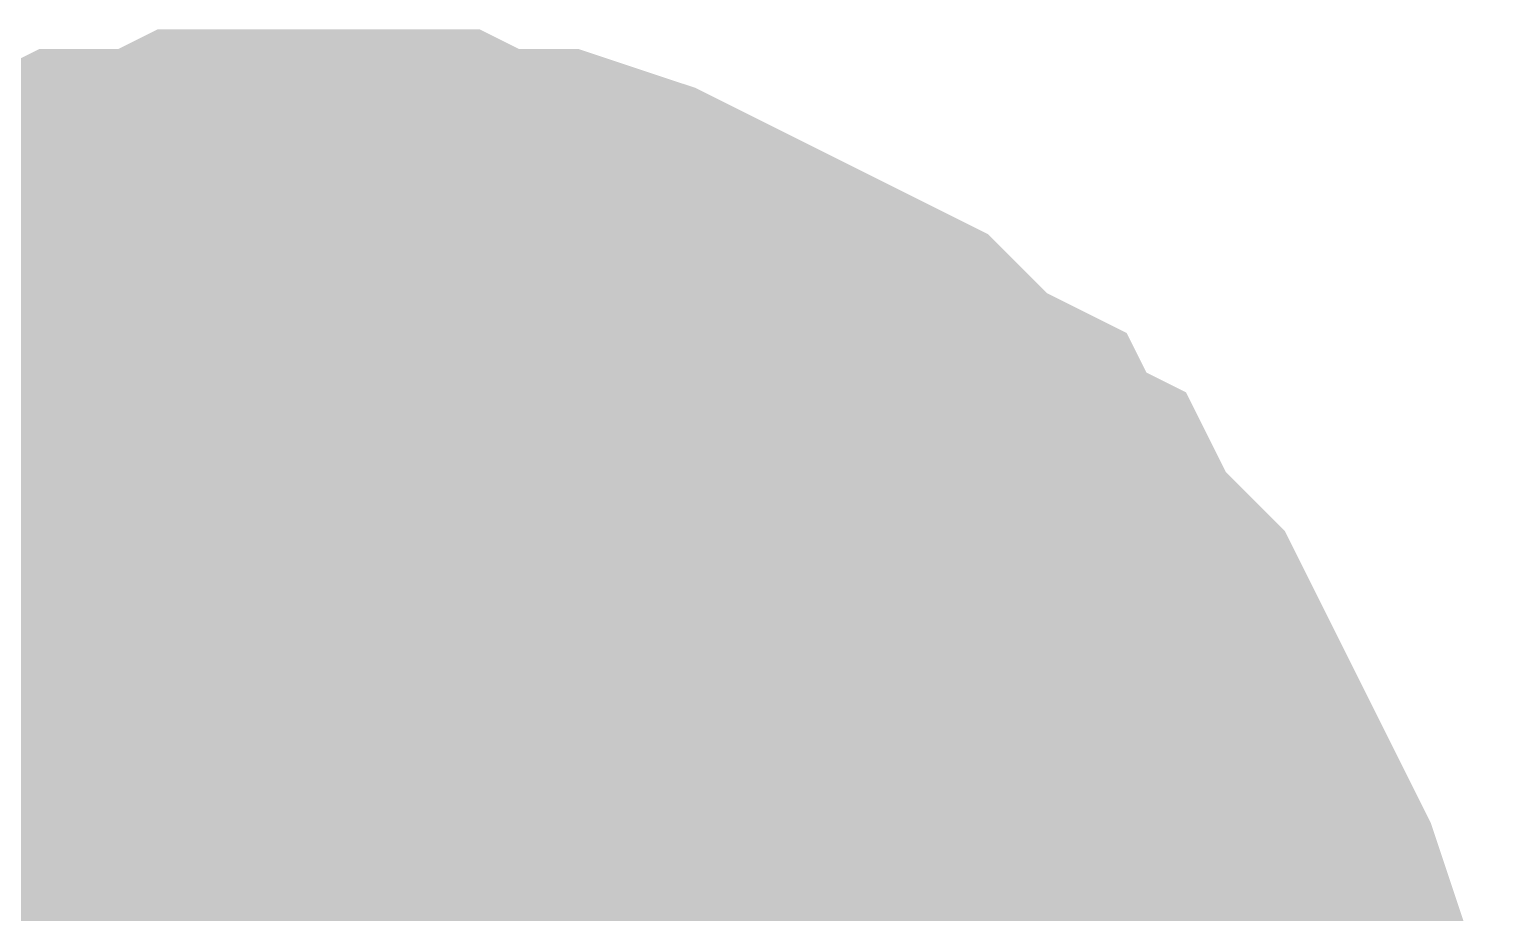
# Model space of a CAD drawing. Header units: inches. Extents: x 0 to 594, y 0 to 420.
# Drawn here: x 137.338 to 138.168, y 185.156 to 185.658 of the extents above; entities that cross this region are included whole.
import ezdxf

# ---------------------------------------------------------------- set-up
doc = ezdxf.new("R2010")
doc.units = ezdxf.units.IN
doc.layers.add('Sheet', color=255, linetype='Continuous')

msp = doc.modelspace()

# ---------------------------------------------------------------- linework, layer by layer
at = {"layer": 'Sheet'}
for points in [[(137.17772, 185.38503, 0.29972, 0.29972, 0), (137.20011, 185.40742, 0.29972, 0.29972, 0), (137.22251, 185.41862, 0.29972, 0.29972, 0), (137.24491, 185.42982, 0.29972, 0.29972, 0), (137.25611, 185.44102, 0.29972, 0.29972, 0), (137.27851, 185.45222, 0.29972, 0.29972, 0), (137.30091, 185.46342, 0.29972, 0.29972, 0), (137.3233, 185.47462, 0.29972, 0.29972, 0), (137.3569, 185.48582, 0.29972, 0.29972, 0), (137.3793, 185.49701, 0.29972, 0.29972, 0), (137.4017, 185.49701, 0.29972, 0.29972, 0), (137.4241, 185.49701, 0.29972, 0.29972, 0), (137.44649, 185.50821, 0.29972, 0.29972, 0), (137.48009, 185.50821, 0.29972, 0.29972, 0), (137.50249, 185.50821, 0.29972, 0.29972, 0)], [(137.17772, 185.38503, 0.29972, 0.29972, 0), (137.20011, 185.40742, 0.29972, 0.29972, 0), (137.22251, 185.41862, 0.29972, 0.29972, 0), (137.24491, 185.42982, 0.29972, 0.29972, 0), (137.25611, 185.44102, 0.29972, 0.29972, 0), (137.27851, 185.45222, 0.29972, 0.29972, 0), (137.30091, 185.46342, 0.29972, 0.29972, 0), (137.3233, 185.47462, 0.29972, 0.29972, 0), (137.3569, 185.48582, 0.29972, 0.29972, 0), (137.3793, 185.49701, 0.29972, 0.29972, 0), (137.4017, 185.49701, 0.29972, 0.29972, 0), (137.4241, 185.49701, 0.29972, 0.29972, 0), (137.44649, 185.50821, 0.29972, 0.29972, 0), (137.48009, 185.50821, 0.29972, 0.29972, 0), (137.50249, 185.50821, 0.29972, 0.29972, 0)], [(137.17772, 185.38503, 0.29972, 0.29972, 0), (137.20011, 185.40742, 0.29972, 0.29972, 0), (137.22251, 185.41862, 0.29972, 0.29972, 0), (137.24491, 185.42982, 0.29972, 0.29972, 0), (137.25611, 185.44102, 0.29972, 0.29972, 0), (137.27851, 185.45222, 0.29972, 0.29972, 0), (137.30091, 185.46342, 0.29972, 0.29972, 0), (137.3233, 185.47462, 0.29972, 0.29972, 0), (137.3569, 185.48582, 0.29972, 0.29972, 0), (137.3793, 185.49701, 0.29972, 0.29972, 0), (137.4017, 185.49701, 0.29972, 0.29972, 0), (137.4241, 185.49701, 0.29972, 0.29972, 0), (137.44649, 185.50821, 0.29972, 0.29972, 0), (137.48009, 185.50821, 0.29972, 0.29972, 0), (137.50249, 185.50821, 0.29972, 0.29972, 0)], [(137.17772, 185.38503, 0.29972, 0.29972, 0), (137.20011, 185.40742, 0.29972, 0.29972, 0), (137.22251, 185.41862, 0.29972, 0.29972, 0), (137.24491, 185.42982, 0.29972, 0.29972, 0), (137.25611, 185.44102, 0.29972, 0.29972, 0), (137.27851, 185.45222, 0.29972, 0.29972, 0), (137.30091, 185.46342, 0.29972, 0.29972, 0), (137.3233, 185.47462, 0.29972, 0.29972, 0), (137.3569, 185.48582, 0.29972, 0.29972, 0), (137.3793, 185.49701, 0.29972, 0.29972, 0), (137.4017, 185.49701, 0.29972, 0.29972, 0), (137.4241, 185.49701, 0.29972, 0.29972, 0), (137.44649, 185.50821, 0.29972, 0.29972, 0), (137.48009, 185.50821, 0.29972, 0.29972, 0), (137.50249, 185.50821, 0.29972, 0.29972, 0)], [(137.17772, 185.38503, 0.29972, 0.29972, 0), (137.20011, 185.40742, 0.29972, 0.29972, 0), (137.22251, 185.41862, 0.29972, 0.29972, 0), (137.24491, 185.42982, 0.29972, 0.29972, 0), (137.25611, 185.44102, 0.29972, 0.29972, 0), (137.27851, 185.45222, 0.29972, 0.29972, 0), (137.30091, 185.46342, 0.29972, 0.29972, 0), (137.3233, 185.47462, 0.29972, 0.29972, 0), (137.3569, 185.48582, 0.29972, 0.29972, 0), (137.3793, 185.49701, 0.29972, 0.29972, 0), (137.4017, 185.49701, 0.29972, 0.29972, 0), (137.4241, 185.49701, 0.29972, 0.29972, 0), (137.44649, 185.50821, 0.29972, 0.29972, 0), (137.48009, 185.50821, 0.29972, 0.29972, 0), (137.50249, 185.50821, 0.29972, 0.29972, 0)], [(137.50249, 185.50821, 0.29972, 0.29972, 0), (137.50249, 185.50821, 0.29972, 0.29972, 0)], [(137.50249, 185.50821, 0.29972, 0.29972, 0), (137.52489, 185.50821, 0.29972, 0.29972, 0), (137.55848, 185.50821, 0.29972, 0.29972, 0), (137.58088, 185.49701, 0.29972, 0.29972, 0), (137.60328, 185.49701, 0.29972, 0.29972, 0), (137.62568, 185.49701, 0.29972, 0.29972, 0), (137.65928, 185.48582, 0.29972, 0.29972, 0), (137.68167, 185.47462, 0.29972, 0.29972, 0), (137.70407, 185.46342, 0.29972, 0.29972, 0), (137.72647, 185.45222, 0.29972, 0.29972, 0), (137.74887, 185.44102, 0.29972, 0.29972, 0), (137.77127, 185.42982, 0.29972, 0.29972, 0), (137.79367, 185.41862, 0.29972, 0.29972, 0), (137.80486, 185.40742, 0.29972, 0.29972, 0), (137.82726, 185.38503, 0.29972, 0.29972, 0), (137.84966, 185.37383, 0.29972, 0.29972, 0), (137.86086, 185.35143, 0.29972, 0.29972, 0), (137.88326, 185.34023, 0.29972, 0.29972, 0), (137.89446, 185.31783, 0.29972, 0.29972, 0), (137.91686, 185.29544, 0.29972, 0.29972, 0), (137.92805, 185.28424, 0.29972, 0.29972, 0), (137.93925, 185.26184, 0.29972, 0.29972, 0), (137.95045, 185.23944, 0.29972, 0.29972, 0), (137.96165, 185.21704, 0.29972, 0.29972, 0), (137.97285, 185.19465, 0.29972, 0.29972, 0), (137.98405, 185.17225, 0.29972, 0.29972, 0), (137.99525, 185.14985, 0.29972, 0.29972, 0), (138.00645, 185.11625, 0.29972, 0.29972, 0), (138.00645, 185.09386, 0.29972, 0.29972, 0), (138.00645, 185.07146, 0.29972, 0.29972, 0), (138.01765, 185.04906, 0.29972, 0.29972, 0), (138.01765, 185.01547, 0.29972, 0.29972, 0), (138.01765, 184.99307, 0.29972, 0.29972, 0)], [(137.50249, 185.50821, 0.29972, 0.29972, 0), (137.50249, 185.50821, 0.29972, 0.29972, 0)], [(137.50249, 185.50821, 0.29972, 0.29972, 0), (137.52489, 185.50821, 0.29972, 0.29972, 0), (137.55848, 185.50821, 0.29972, 0.29972, 0), (137.58088, 185.49701, 0.29972, 0.29972, 0), (137.60328, 185.49701, 0.29972, 0.29972, 0), (137.62568, 185.49701, 0.29972, 0.29972, 0), (137.65928, 185.48582, 0.29972, 0.29972, 0), (137.68167, 185.47462, 0.29972, 0.29972, 0), (137.70407, 185.46342, 0.29972, 0.29972, 0), (137.72647, 185.45222, 0.29972, 0.29972, 0), (137.74887, 185.44102, 0.29972, 0.29972, 0), (137.77127, 185.42982, 0.29972, 0.29972, 0), (137.79367, 185.41862, 0.29972, 0.29972, 0), (137.80486, 185.40742, 0.29972, 0.29972, 0), (137.82726, 185.38503, 0.29972, 0.29972, 0), (137.84966, 185.37383, 0.29972, 0.29972, 0), (137.86086, 185.35143, 0.29972, 0.29972, 0), (137.88326, 185.34023, 0.29972, 0.29972, 0), (137.89446, 185.31783, 0.29972, 0.29972, 0), (137.91686, 185.29544, 0.29972, 0.29972, 0), (137.92805, 185.28424, 0.29972, 0.29972, 0), (137.93925, 185.26184, 0.29972, 0.29972, 0), (137.95045, 185.23944, 0.29972, 0.29972, 0), (137.96165, 185.21704, 0.29972, 0.29972, 0), (137.97285, 185.19465, 0.29972, 0.29972, 0), (137.98405, 185.17225, 0.29972, 0.29972, 0), (137.99525, 185.14985, 0.29972, 0.29972, 0), (138.00645, 185.11625, 0.29972, 0.29972, 0), (138.00645, 185.09386, 0.29972, 0.29972, 0), (138.00645, 185.07146, 0.29972, 0.29972, 0), (138.01765, 185.04906, 0.29972, 0.29972, 0), (138.01765, 185.01547, 0.29972, 0.29972, 0), (138.01765, 184.99307, 0.29972, 0.29972, 0)], [(137.50249, 185.50821, 0.29972, 0.29972, 0), (137.50249, 185.50821, 0.29972, 0.29972, 0)], [(137.50249, 185.50821, 0.29972, 0.29972, 0), (137.52489, 185.50821, 0.29972, 0.29972, 0), (137.55848, 185.50821, 0.29972, 0.29972, 0), (137.58088, 185.49701, 0.29972, 0.29972, 0), (137.60328, 185.49701, 0.29972, 0.29972, 0), (137.62568, 185.49701, 0.29972, 0.29972, 0), (137.65928, 185.48582, 0.29972, 0.29972, 0), (137.68167, 185.47462, 0.29972, 0.29972, 0), (137.70407, 185.46342, 0.29972, 0.29972, 0), (137.72647, 185.45222, 0.29972, 0.29972, 0), (137.74887, 185.44102, 0.29972, 0.29972, 0), (137.77127, 185.42982, 0.29972, 0.29972, 0), (137.79367, 185.41862, 0.29972, 0.29972, 0), (137.80486, 185.40742, 0.29972, 0.29972, 0), (137.82726, 185.38503, 0.29972, 0.29972, 0), (137.84966, 185.37383, 0.29972, 0.29972, 0), (137.86086, 185.35143, 0.29972, 0.29972, 0), (137.88326, 185.34023, 0.29972, 0.29972, 0), (137.89446, 185.31783, 0.29972, 0.29972, 0), (137.91686, 185.29544, 0.29972, 0.29972, 0), (137.92805, 185.28424, 0.29972, 0.29972, 0), (137.93925, 185.26184, 0.29972, 0.29972, 0), (137.95045, 185.23944, 0.29972, 0.29972, 0), (137.96165, 185.21704, 0.29972, 0.29972, 0), (137.97285, 185.19465, 0.29972, 0.29972, 0), (137.98405, 185.17225, 0.29972, 0.29972, 0), (137.99525, 185.14985, 0.29972, 0.29972, 0), (138.00645, 185.11625, 0.29972, 0.29972, 0), (138.00645, 185.09386, 0.29972, 0.29972, 0), (138.00645, 185.07146, 0.29972, 0.29972, 0), (138.01765, 185.04906, 0.29972, 0.29972, 0), (138.01765, 185.01547, 0.29972, 0.29972, 0), (138.01765, 184.99307, 0.29972, 0.29972, 0)], [(137.50249, 185.50821, 0.29972, 0.29972, 0), (137.50249, 185.50821, 0.29972, 0.29972, 0)], [(137.50249, 185.50821, 0.29972, 0.29972, 0), (137.52489, 185.50821, 0.29972, 0.29972, 0), (137.55848, 185.50821, 0.29972, 0.29972, 0), (137.58088, 185.49701, 0.29972, 0.29972, 0), (137.60328, 185.49701, 0.29972, 0.29972, 0), (137.62568, 185.49701, 0.29972, 0.29972, 0), (137.65928, 185.48582, 0.29972, 0.29972, 0), (137.68167, 185.47462, 0.29972, 0.29972, 0), (137.70407, 185.46342, 0.29972, 0.29972, 0), (137.72647, 185.45222, 0.29972, 0.29972, 0), (137.74887, 185.44102, 0.29972, 0.29972, 0), (137.77127, 185.42982, 0.29972, 0.29972, 0), (137.79367, 185.41862, 0.29972, 0.29972, 0), (137.80486, 185.40742, 0.29972, 0.29972, 0), (137.82726, 185.38503, 0.29972, 0.29972, 0), (137.84966, 185.37383, 0.29972, 0.29972, 0), (137.86086, 185.35143, 0.29972, 0.29972, 0), (137.88326, 185.34023, 0.29972, 0.29972, 0), (137.89446, 185.31783, 0.29972, 0.29972, 0), (137.91686, 185.29544, 0.29972, 0.29972, 0), (137.92805, 185.28424, 0.29972, 0.29972, 0), (137.93925, 185.26184, 0.29972, 0.29972, 0), (137.95045, 185.23944, 0.29972, 0.29972, 0), (137.96165, 185.21704, 0.29972, 0.29972, 0), (137.97285, 185.19465, 0.29972, 0.29972, 0), (137.98405, 185.17225, 0.29972, 0.29972, 0), (137.99525, 185.14985, 0.29972, 0.29972, 0), (138.00645, 185.11625, 0.29972, 0.29972, 0), (138.00645, 185.09386, 0.29972, 0.29972, 0), (138.00645, 185.07146, 0.29972, 0.29972, 0), (138.01765, 185.04906, 0.29972, 0.29972, 0), (138.01765, 185.01547, 0.29972, 0.29972, 0), (138.01765, 184.99307, 0.29972, 0.29972, 0)], [(137.50249, 185.50821, 0.29972, 0.29972, 0), (137.50249, 185.50821, 0.29972, 0.29972, 0)], [(137.50249, 185.50821, 0.29972, 0.29972, 0), (137.52489, 185.50821, 0.29972, 0.29972, 0), (137.55848, 185.50821, 0.29972, 0.29972, 0), (137.58088, 185.49701, 0.29972, 0.29972, 0), (137.60328, 185.49701, 0.29972, 0.29972, 0), (137.62568, 185.49701, 0.29972, 0.29972, 0), (137.65928, 185.48582, 0.29972, 0.29972, 0), (137.68167, 185.47462, 0.29972, 0.29972, 0), (137.70407, 185.46342, 0.29972, 0.29972, 0), (137.72647, 185.45222, 0.29972, 0.29972, 0), (137.74887, 185.44102, 0.29972, 0.29972, 0), (137.77127, 185.42982, 0.29972, 0.29972, 0), (137.79367, 185.41862, 0.29972, 0.29972, 0), (137.80486, 185.40742, 0.29972, 0.29972, 0), (137.82726, 185.38503, 0.29972, 0.29972, 0), (137.84966, 185.37383, 0.29972, 0.29972, 0), (137.86086, 185.35143, 0.29972, 0.29972, 0), (137.88326, 185.34023, 0.29972, 0.29972, 0), (137.89446, 185.31783, 0.29972, 0.29972, 0), (137.91686, 185.29544, 0.29972, 0.29972, 0), (137.92805, 185.28424, 0.29972, 0.29972, 0), (137.93925, 185.26184, 0.29972, 0.29972, 0), (137.95045, 185.23944, 0.29972, 0.29972, 0), (137.96165, 185.21704, 0.29972, 0.29972, 0), (137.97285, 185.19465, 0.29972, 0.29972, 0), (137.98405, 185.17225, 0.29972, 0.29972, 0), (137.99525, 185.14985, 0.29972, 0.29972, 0), (138.00645, 185.11625, 0.29972, 0.29972, 0), (138.00645, 185.09386, 0.29972, 0.29972, 0), (138.00645, 185.07146, 0.29972, 0.29972, 0), (138.01765, 185.04906, 0.29972, 0.29972, 0), (138.01765, 185.01547, 0.29972, 0.29972, 0), (138.01765, 184.99307, 0.29972, 0.29972, 0)], [(137.27851, 185.45222, 0.09906, 0.09906, 0), (137.30091, 185.46342, 0.09906, 0.09906, 0), (137.3233, 185.47462, 0.09906, 0.09906, 0), (137.3569, 185.48582, 0.09906, 0.09906, 0), (137.3793, 185.49701, 0.09906, 0.09906, 0), (137.4017, 185.49701, 0.09906, 0.09906, 0), (137.4241, 185.49701, 0.09906, 0.09906, 0), (137.44649, 185.50821, 0.09906, 0.09906, 0), (137.48009, 185.50821, 0.09906, 0.09906, 0), (137.50249, 185.50821, 0.09906, 0.09906, 0)], [(137.27851, 185.45222, 0.09906, 0.09906, 0), (137.30091, 185.46342, 0.09906, 0.09906, 0), (137.3233, 185.47462, 0.09906, 0.09906, 0), (137.3569, 185.48582, 0.09906, 0.09906, 0), (137.3793, 185.49701, 0.09906, 0.09906, 0), (137.4017, 185.49701, 0.09906, 0.09906, 0), (137.4241, 185.49701, 0.09906, 0.09906, 0), (137.44649, 185.50821, 0.09906, 0.09906, 0), (137.48009, 185.50821, 0.09906, 0.09906, 0), (137.50249, 185.50821, 0.09906, 0.09906, 0)], [(137.27851, 185.45222, 0.09906, 0.09906, 0), (137.30091, 185.46342, 0.09906, 0.09906, 0), (137.3233, 185.47462, 0.09906, 0.09906, 0), (137.3569, 185.48582, 0.09906, 0.09906, 0), (137.3793, 185.49701, 0.09906, 0.09906, 0), (137.4017, 185.49701, 0.09906, 0.09906, 0), (137.4241, 185.49701, 0.09906, 0.09906, 0), (137.44649, 185.50821, 0.09906, 0.09906, 0), (137.48009, 185.50821, 0.09906, 0.09906, 0), (137.50249, 185.50821, 0.09906, 0.09906, 0)], [(137.27851, 185.45222, 0.09906, 0.09906, 0), (137.30091, 185.46342, 0.09906, 0.09906, 0), (137.3233, 185.47462, 0.09906, 0.09906, 0), (137.3569, 185.48582, 0.09906, 0.09906, 0), (137.3793, 185.49701, 0.09906, 0.09906, 0), (137.4017, 185.49701, 0.09906, 0.09906, 0), (137.4241, 185.49701, 0.09906, 0.09906, 0), (137.44649, 185.50821, 0.09906, 0.09906, 0), (137.48009, 185.50821, 0.09906, 0.09906, 0), (137.50249, 185.50821, 0.09906, 0.09906, 0)], [(137.27851, 185.45222, 0.09906, 0.09906, 0), (137.30091, 185.46342, 0.09906, 0.09906, 0), (137.3233, 185.47462, 0.09906, 0.09906, 0), (137.3569, 185.48582, 0.09906, 0.09906, 0), (137.3793, 185.49701, 0.09906, 0.09906, 0), (137.4017, 185.49701, 0.09906, 0.09906, 0), (137.4241, 185.49701, 0.09906, 0.09906, 0), (137.44649, 185.50821, 0.09906, 0.09906, 0), (137.48009, 185.50821, 0.09906, 0.09906, 0), (137.50249, 185.50821, 0.09906, 0.09906, 0)], [(137.50249, 185.50821, 0.09906, 0.09906, 0), (137.50249, 185.50821, 0.09906, 0.09906, 0)], [(137.50249, 185.50821, 0.09906, 0.09906, 0), (137.52489, 185.50821, 0.09906, 0.09906, 0), (137.55848, 185.50821, 0.09906, 0.09906, 0), (137.58088, 185.49701, 0.09906, 0.09906, 0), (137.60328, 185.49701, 0.09906, 0.09906, 0), (137.62568, 185.49701, 0.09906, 0.09906, 0), (137.65928, 185.48582, 0.09906, 0.09906, 0), (137.68167, 185.47462, 0.09906, 0.09906, 0), (137.70407, 185.46342, 0.09906, 0.09906, 0), (137.72647, 185.45222, 0.09906, 0.09906, 0), (137.74887, 185.44102, 0.09906, 0.09906, 0), (137.77127, 185.42982, 0.09906, 0.09906, 0), (137.79367, 185.41862, 0.09906, 0.09906, 0), (137.80486, 185.40742, 0.09906, 0.09906, 0), (137.82726, 185.38503, 0.09906, 0.09906, 0), (137.84966, 185.37383, 0.09906, 0.09906, 0), (137.86086, 185.35143, 0.09906, 0.09906, 0), (137.88326, 185.34023, 0.09906, 0.09906, 0), (137.89446, 185.31783, 0.09906, 0.09906, 0), (137.91686, 185.29544, 0.09906, 0.09906, 0), (137.92805, 185.28424, 0.09906, 0.09906, 0), (137.93925, 185.26184, 0.09906, 0.09906, 0), (137.95045, 185.23944, 0.09906, 0.09906, 0), (137.96165, 185.21704, 0.09906, 0.09906, 0), (137.97285, 185.19465, 0.09906, 0.09906, 0), (137.98405, 185.17225, 0.09906, 0.09906, 0), (137.99525, 185.14985, 0.09906, 0.09906, 0), (138.00645, 185.11625, 0.09906, 0.09906, 0), (138.00645, 185.09386, 0.09906, 0.09906, 0)], [(137.50249, 185.50821, 0.09906, 0.09906, 0), (137.50249, 185.50821, 0.09906, 0.09906, 0)], [(137.50249, 185.50821, 0.09906, 0.09906, 0), (137.52489, 185.50821, 0.09906, 0.09906, 0), (137.55848, 185.50821, 0.09906, 0.09906, 0), (137.58088, 185.49701, 0.09906, 0.09906, 0), (137.60328, 185.49701, 0.09906, 0.09906, 0), (137.62568, 185.49701, 0.09906, 0.09906, 0), (137.65928, 185.48582, 0.09906, 0.09906, 0), (137.68167, 185.47462, 0.09906, 0.09906, 0), (137.70407, 185.46342, 0.09906, 0.09906, 0), (137.72647, 185.45222, 0.09906, 0.09906, 0), (137.74887, 185.44102, 0.09906, 0.09906, 0), (137.77127, 185.42982, 0.09906, 0.09906, 0), (137.79367, 185.41862, 0.09906, 0.09906, 0), (137.80486, 185.40742, 0.09906, 0.09906, 0), (137.82726, 185.38503, 0.09906, 0.09906, 0), (137.84966, 185.37383, 0.09906, 0.09906, 0), (137.86086, 185.35143, 0.09906, 0.09906, 0), (137.88326, 185.34023, 0.09906, 0.09906, 0), (137.89446, 185.31783, 0.09906, 0.09906, 0), (137.91686, 185.29544, 0.09906, 0.09906, 0), (137.92805, 185.28424, 0.09906, 0.09906, 0), (137.93925, 185.26184, 0.09906, 0.09906, 0), (137.95045, 185.23944, 0.09906, 0.09906, 0), (137.96165, 185.21704, 0.09906, 0.09906, 0), (137.97285, 185.19465, 0.09906, 0.09906, 0), (137.98405, 185.17225, 0.09906, 0.09906, 0), (137.99525, 185.14985, 0.09906, 0.09906, 0), (138.00645, 185.11625, 0.09906, 0.09906, 0), (138.00645, 185.09386, 0.09906, 0.09906, 0)], [(137.50249, 185.50821, 0.09906, 0.09906, 0), (137.50249, 185.50821, 0.09906, 0.09906, 0)], [(137.50249, 185.50821, 0.09906, 0.09906, 0), (137.52489, 185.50821, 0.09906, 0.09906, 0), (137.55848, 185.50821, 0.09906, 0.09906, 0), (137.58088, 185.49701, 0.09906, 0.09906, 0), (137.60328, 185.49701, 0.09906, 0.09906, 0), (137.62568, 185.49701, 0.09906, 0.09906, 0), (137.65928, 185.48582, 0.09906, 0.09906, 0), (137.68167, 185.47462, 0.09906, 0.09906, 0), (137.70407, 185.46342, 0.09906, 0.09906, 0), (137.72647, 185.45222, 0.09906, 0.09906, 0), (137.74887, 185.44102, 0.09906, 0.09906, 0), (137.77127, 185.42982, 0.09906, 0.09906, 0), (137.79367, 185.41862, 0.09906, 0.09906, 0), (137.80486, 185.40742, 0.09906, 0.09906, 0), (137.82726, 185.38503, 0.09906, 0.09906, 0), (137.84966, 185.37383, 0.09906, 0.09906, 0), (137.86086, 185.35143, 0.09906, 0.09906, 0), (137.88326, 185.34023, 0.09906, 0.09906, 0), (137.89446, 185.31783, 0.09906, 0.09906, 0), (137.91686, 185.29544, 0.09906, 0.09906, 0), (137.92805, 185.28424, 0.09906, 0.09906, 0), (137.93925, 185.26184, 0.09906, 0.09906, 0), (137.95045, 185.23944, 0.09906, 0.09906, 0), (137.96165, 185.21704, 0.09906, 0.09906, 0), (137.97285, 185.19465, 0.09906, 0.09906, 0), (137.98405, 185.17225, 0.09906, 0.09906, 0), (137.99525, 185.14985, 0.09906, 0.09906, 0), (138.00645, 185.11625, 0.09906, 0.09906, 0), (138.00645, 185.09386, 0.09906, 0.09906, 0)], [(137.50249, 185.50821, 0.09906, 0.09906, 0), (137.50249, 185.50821, 0.09906, 0.09906, 0)], [(137.50249, 185.50821, 0.09906, 0.09906, 0), (137.52489, 185.50821, 0.09906, 0.09906, 0), (137.55848, 185.50821, 0.09906, 0.09906, 0), (137.58088, 185.49701, 0.09906, 0.09906, 0), (137.60328, 185.49701, 0.09906, 0.09906, 0), (137.62568, 185.49701, 0.09906, 0.09906, 0), (137.65928, 185.48582, 0.09906, 0.09906, 0), (137.68167, 185.47462, 0.09906, 0.09906, 0), (137.70407, 185.46342, 0.09906, 0.09906, 0), (137.72647, 185.45222, 0.09906, 0.09906, 0), (137.74887, 185.44102, 0.09906, 0.09906, 0), (137.77127, 185.42982, 0.09906, 0.09906, 0), (137.79367, 185.41862, 0.09906, 0.09906, 0), (137.80486, 185.40742, 0.09906, 0.09906, 0), (137.82726, 185.38503, 0.09906, 0.09906, 0), (137.84966, 185.37383, 0.09906, 0.09906, 0), (137.86086, 185.35143, 0.09906, 0.09906, 0), (137.88326, 185.34023, 0.09906, 0.09906, 0), (137.89446, 185.31783, 0.09906, 0.09906, 0), (137.91686, 185.29544, 0.09906, 0.09906, 0), (137.92805, 185.28424, 0.09906, 0.09906, 0), (137.93925, 185.26184, 0.09906, 0.09906, 0), (137.95045, 185.23944, 0.09906, 0.09906, 0), (137.96165, 185.21704, 0.09906, 0.09906, 0), (137.97285, 185.19465, 0.09906, 0.09906, 0), (137.98405, 185.17225, 0.09906, 0.09906, 0), (137.99525, 185.14985, 0.09906, 0.09906, 0), (138.00645, 185.11625, 0.09906, 0.09906, 0), (138.00645, 185.09386, 0.09906, 0.09906, 0)], [(137.50249, 185.50821, 0.09906, 0.09906, 0), (137.50249, 185.50821, 0.09906, 0.09906, 0)], [(137.50249, 185.50821, 0.09906, 0.09906, 0), (137.52489, 185.50821, 0.09906, 0.09906, 0), (137.55848, 185.50821, 0.09906, 0.09906, 0), (137.58088, 185.49701, 0.09906, 0.09906, 0), (137.60328, 185.49701, 0.09906, 0.09906, 0), (137.62568, 185.49701, 0.09906, 0.09906, 0), (137.65928, 185.48582, 0.09906, 0.09906, 0), (137.68167, 185.47462, 0.09906, 0.09906, 0), (137.70407, 185.46342, 0.09906, 0.09906, 0), (137.72647, 185.45222, 0.09906, 0.09906, 0), (137.74887, 185.44102, 0.09906, 0.09906, 0), (137.77127, 185.42982, 0.09906, 0.09906, 0), (137.79367, 185.41862, 0.09906, 0.09906, 0), (137.80486, 185.40742, 0.09906, 0.09906, 0), (137.82726, 185.38503, 0.09906, 0.09906, 0), (137.84966, 185.37383, 0.09906, 0.09906, 0), (137.86086, 185.35143, 0.09906, 0.09906, 0), (137.88326, 185.34023, 0.09906, 0.09906, 0), (137.89446, 185.31783, 0.09906, 0.09906, 0), (137.91686, 185.29544, 0.09906, 0.09906, 0), (137.92805, 185.28424, 0.09906, 0.09906, 0), (137.93925, 185.26184, 0.09906, 0.09906, 0), (137.95045, 185.23944, 0.09906, 0.09906, 0), (137.96165, 185.21704, 0.09906, 0.09906, 0), (137.97285, 185.19465, 0.09906, 0.09906, 0), (137.98405, 185.17225, 0.09906, 0.09906, 0), (137.99525, 185.14985, 0.09906, 0.09906, 0), (138.00645, 185.11625, 0.09906, 0.09906, 0), (138.00645, 185.09386, 0.09906, 0.09906, 0)]]:
    msp.add_lwpolyline(points, format="xyseb", dxfattribs=at)
msp.add_lwpolyline([(137.246, 185.00001, 0.508, 0.508, 1), (137.754, 185.00001, 0.508, 0.508, 1)], format="xyseb", close=True, dxfattribs=at)

doc.saveas('drawing.dxf')
